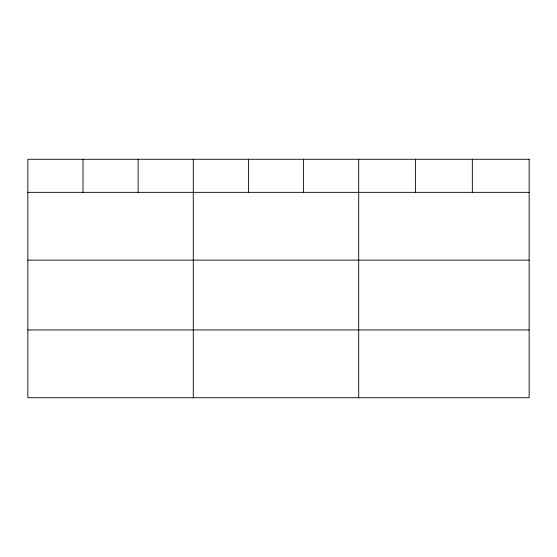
<?xml version="1.0" encoding="UTF-8"?>
<svg xmlns="http://www.w3.org/2000/svg" width="557" height="557" viewBox="0 0 557 557"><rect width="100%" height="100%" fill="white"/><g stroke="black" fill="none" stroke-linecap="round" stroke-linejoin="round"><path stroke-width="0.84" d="M27.85 192.346L529.15 192.346M27.85 260.119L529.15 260.119M27.85 329.953L529.15 329.953M472.336 159.274L472.336 192.346M415.522 159.274L415.522 192.346M358.708 159.274L358.708 397.726M303.565 159.274L303.565 192.346M248.422 159.274L248.422 192.346M193.279 159.274L193.279 397.726M138.136 159.274L138.136 192.346M82.993 159.274L82.993 192.346M529.15 159.274L27.85 159.274L27.85 397.726L529.15 397.726L529.15 159.274"/></g></svg>
